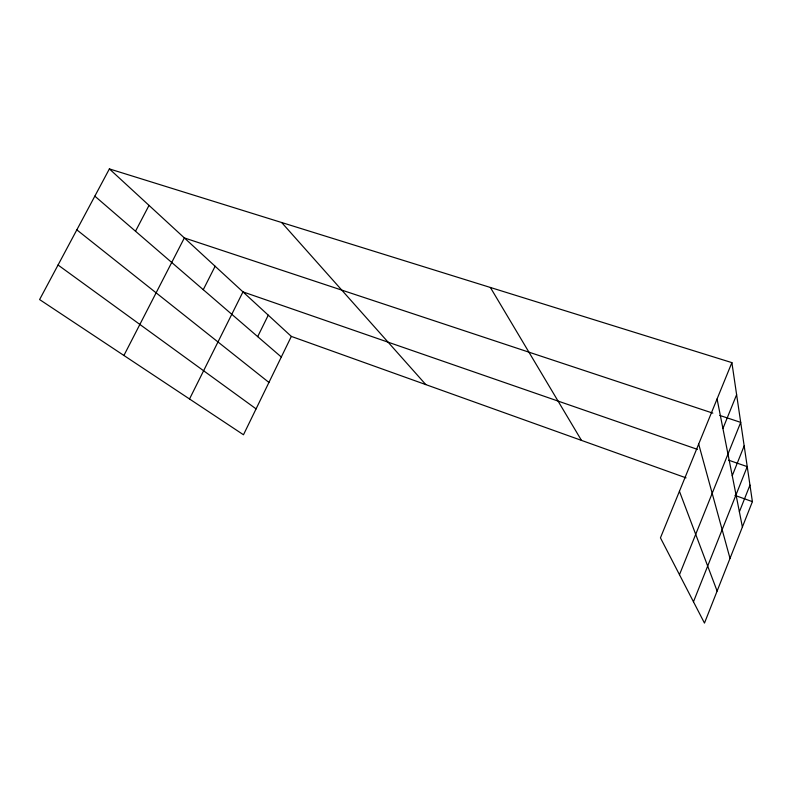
<?xml version="1.0" encoding="UTF-8"?>
<svg xmlns="http://www.w3.org/2000/svg" width="792" height="792" viewBox="0 0 792 792"><rect width="100%" height="100%" fill="white"/><g stroke="black" fill="none" stroke-linecap="round" stroke-linejoin="round"><path stroke-width="1.19" d="M731.887 362.627L752.4 501.643L704.474 623.096L660.449 537.847L731.887 362.627L109.385 168.904L39.6 299.564L243.481 434.768L291.337 336.412L109.385 168.904M739.381 511.81L749.965 485.11M693.465 601.781L747.232 466.637L728.699 460.211M732.244 475.715L744.173 445.876M679.477 574.685L740.708 422.383L719.799 415.444M722.918 428.541L736.619 394.683M257.687 336.64L268.26 315.167M189.526 398.99L242.966 291.882L697.425 449.371M203.267 289.694L215.127 266.251M123.908 355.479L184.348 237.917L712.83 413.137M135.501 231.234L149.025 205.395M291.337 336.412L686.05 477.863M734.936 495.386L752.4 501.643M58.054 265.013L256.083 408.88M76.834 229.858L268.943 382.447M94.832 196.139L281.318 357.024M281.675 222.522L425.819 384.605M490.377 287.466L581.476 440.392M679.437 491.278L717.116 591.05M698.683 444.065L730.006 558.38M717.077 398.96L742.391 527.017"/></g></svg>
